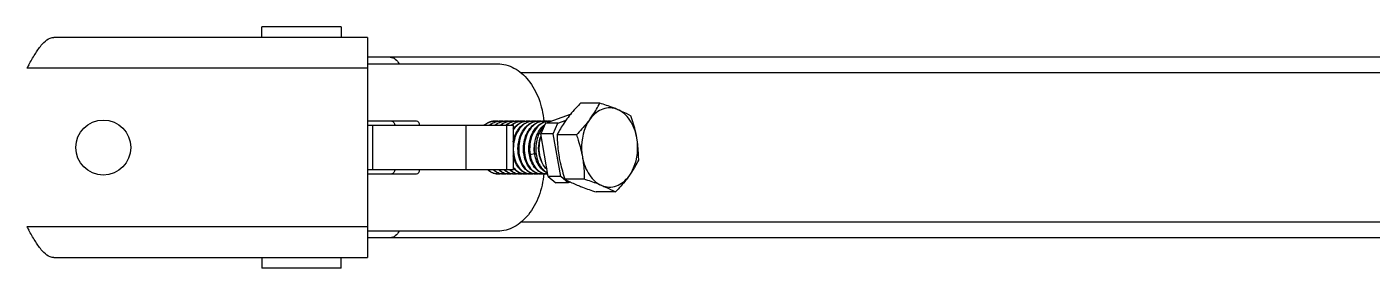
# Model space of a CAD drawing. Extents: x 27938 to 1042331, y -235042 to 1535213.
# Drawn here: x 721017 to 723515, y 744777 to 745225 of the extents above; entities that cross this region are included whole.
import ezdxf

# ---------------------------------------------------------------- set-up
doc = ezdxf.new("R2010")
doc.units = 0
doc.header["$LTSCALE"] = 1000
doc.header["$MEASUREMENT"] = 0

msp = doc.modelspace()

# ---------------------------------------------------------------- linework, layer by layer
for p, q in [((721600.4, 745225.3), (721453.2, 745225.3)), ((721453.2, 745205.7), (721453.2, 745225.3)), ((721600.4, 745225.3), (721600.4, 745205.7)), ((721649.4, 745205.7), (721067, 745205.7)), ((721649.4, 745205.7), (721649.4, 744796.8)), ((724434.6, 745168.9), (721649.4, 745168.9)), ((721649.4, 745148.4), (721016.9, 745148.4)), ((721649.4, 745156.6), (721891.1, 745156.6)), ((724313.7, 745140.2), (721933.9, 745140.2)), ((721979.9, 745046.7), (722026.7, 745063.1)), ((722081.1, 745083.7), (722045.2, 745083.7)), ((721740.7, 745050.3), (721649.4, 745050.3)), ((721920.4, 745042.1), (721649.4, 745042.1)), ((721659.4, 744960.3), (721659.4, 745042.1)), ((721832.8, 744960.3), (721832.8, 745042.1)), ((721908.4, 744960.3), (721908.4, 745042.1)), ((721920.4, 744960.3), (721920.4, 745042.1)), ((721979.9, 745046.7), (721971.4, 745026.9)), ((722003, 745046.7), (721979.9, 745046.7)), ((721994.5, 745026.9), (722003, 745046.7)), ((722003, 745046.7), (722018.3, 745052.1)), ((721994.5, 745026.9), (721971.4, 745026.9)), ((721985.3, 744947.6), (721971.4, 745026.9)), ((722008.4, 744947.6), (721994.5, 745026.9)), ((722037.7, 745024.8), (722001.9, 745024.8)), ((721951.5, 744988), (721960, 744990.1)), ((721649.4, 744960.3), (721920.4, 744960.3)), ((721649.4, 744952.1), (721740.7, 744952.1)), ((722008.4, 744947.6), (721985.3, 744947.6)), ((721985.3, 744947.6), (721999.3, 744935.6)), ((722022.4, 744935.6), (721999.3, 744935.6)), ((722022.4, 744935.6), (722008.4, 744947.6)), ((722052.2, 744942.3), (722016.3, 744942.3)), ((722026.6, 744937.1), (722022.4, 744935.6)), ((722109.9, 744918.7), (722074, 744918.7)), ((724313.7, 744862.2), (721933.9, 744862.2)), ((721649.4, 744854), (721016.9, 744854)), ((721891.1, 744845.8), (721649.4, 744845.8)), ((724434.6, 744833.6), (721649.4, 744833.6)), ((721067, 744796.8), (721649.4, 744796.8)), ((721453.2, 744796.8), (721453.2, 744777.1)), ((721600.4, 744777.1), (721600.4, 744796.8)), ((721600.4, 744777.1), (721453.2, 744777.1))]:
    msp.add_line(p, q)
msp.add_circle((721158.8, 745001.2), 51.1)
for centre, radius, start, end in [((721304.3, 744995.6), 325.5, 150.7378, 152.0022), ((721890.5, 745013.8), 37.9, 129.7045, 131.528), ((721892, 745013.5), 38.3, 131.2696, 131.5925), ((721885.8, 745021.7), 28.6, 105.9619, 108.4588), ((721887.2, 745021.2), 29.1, 108.4603, 110.6754), ((721886.7, 745023.4), 26.9, 92.6981, 95.2477), ((721886.7, 745023.4), 26.9, 90.008, 92.6973), ((721886.7, 745023.2), 27.1, 80.0725, 89.9827), ((721895.9, 745021.7), 28.6, 105.9611, 108.4587), ((721897.3, 745021.2), 29.1, 108.4602, 110.6744), ((721896.8, 745023.4), 26.9, 89.9975, 92.695), ((721896.8, 745023.2), 27.1, 80.1241, 89.9724), ((721906, 745021.7), 28.6, 105.9615, 108.4587), ((721907.5, 745021.2), 29.1, 108.4602, 110.6742), ((721906.9, 745023.4), 26.9, 90.011, 92.6839), ((721930.7, 745014.1), 37.5, 128.3867, 131.6033), ((721906.9, 745023.2), 27.1, 80.1633, 89.9862), ((721916.1, 745021.7), 28.6, 105.9624, 108.4588), ((721932.3, 745013.7), 37.9, 129.969, 131.5624), ((721917.6, 745021.2), 29.1, 108.4603, 110.6751), ((721917.1, 745023.4), 26.9, 92.6985, 95.2581), ((721917.1, 745023.4), 26.9, 90.005, 92.6978), ((721917.1, 745023.2), 27.1, 80.0816, 89.9797), ((721926.3, 745021.7), 28.6, 105.9612, 108.4587), ((721942, 745014.2), 37.3, 127.6353, 131.5837), ((721927.7, 745021.2), 29.1, 108.4602, 110.6743), ((721927.2, 745023.4), 26.9, 90.0011, 92.692), ((721927.2, 745023.2), 27.1, 80.141, 89.976), ((721936.4, 745021.7), 28.6, 105.9616, 108.4587), ((721937.8, 745021.2), 29.1, 108.4602, 110.6747), ((721937.3, 745023.4), 26.9, 92.6886, 95.2518), ((721937.3, 745023.4), 26.9, 90.008, 92.6878), ((721937.3, 745023.2), 27.1, 80.0747, 89.9827), ((721946.5, 745021.7), 28.6, 105.9612, 108.4587), ((721947.9, 745021.2), 29.1, 108.4603, 110.6749), ((721947.4, 745023.4), 26.9, 90.0004, 92.6959), ((721947.4, 745023.2), 27.1, 80.395, 89.9755), ((721956.7, 745021.6), 28.8, 108.117, 108.456), ((721956.6, 745021.7), 28.6, 105.9641, 108.119), ((721958, 745021.2), 29.1, 108.4602, 110.6741), ((721957.5, 745023.4), 26.9, 90.0063, 92.6857), ((721957.5, 745023.2), 27.1, 80.1504, 89.9814), ((721966.7, 745021.7), 28.6, 105.9619, 108.4587), ((721968.2, 745021.2), 29.1, 108.4602, 110.6754), ((721967.7, 745023.4), 26.9, 92.6938, 95.2451), ((721967.7, 745023.4), 26.9, 90.008, 92.693), ((721967.6, 745023.2), 27.1, 80.0711, 89.9827), ((721976.9, 745021.7), 28.6, 105.9611, 108.4587), ((721978.3, 745021.2), 29.1, 108.4602, 110.6746), ((721977.8, 745023.4), 26.9, 89.9973, 92.6949), ((721977.8, 745023.2), 27.1, 80.1078, 89.9722), ((721987, 745021.7), 28.6, 105.8298, 108.459), ((721988.5, 745021.1), 29.3, 108.4202, 110.7394), ((721988, 745023.2), 27, 92.8574, 95.2194), ((721988, 745023.3), 27, 90.0081, 92.8567), ((721988, 745023.2), 27.1, 86.5315, 90.0065), ((721983.3, 744998.5), 54.3, 188.9818, 191.0323), ((721997.1, 744999), 58.1, 172.211, 172.5185), ((721993.7, 744998.6), 54.6, 189.0333, 189.9567), ((722013.6, 744998.5), 54.3, 188.9052, 190.5042), ((722025.4, 744998.6), 65.9, 187.4386, 189.2614), ((722013.1, 744998.4), 53.8, 190.5055, 191.18), ((721906.1, 744984.2), 33.7, 225.4665, 228.8015), ((721916.2, 744984.2), 33.7, 225.4871, 228.7938), ((721926.4, 744984.2), 33.7, 225.4659, 228.8093), ((721936.5, 744984.2), 33.7, 225.4702, 228.7951), ((721949.6, 744987.1), 37.8, 219.2284, 222.3075), ((721947.3, 744984.9), 34.7, 222.2645, 228.752), ((721891.8, 744974.5), 22.3, 266.7735, 270.0108), ((721891.8, 744974.7), 22.6, 270.0526, 281.0446), ((721901.9, 744974.5), 22.3, 266.7894, 270.0075), ((721901.9, 744974.7), 22.6, 270.049, 280.9977), ((721912, 744974.5), 22.3, 266.785, 269.9983), ((721912, 744974.7), 22.6, 270.0405, 281.0531), ((721922.1, 744974.5), 22.3, 266.7769, 270.0081), ((721922.1, 744974.7), 22.6, 270.0497, 281.0016), ((721932.2, 744974.5), 22.3, 266.7867, 270.0021), ((721932.2, 744974.7), 22.6, 270.0437, 281.0051), ((721942.4, 744974.5), 22.3, 266.7795, 270.0015), ((721942.3, 744974.7), 22.6, 270.0437, 281.062), ((721952.5, 744974.5), 22.3, 266.7801, 270.0075), ((721952.5, 744974.7), 22.6, 270.049, 280.9954), ((721962.6, 744974.5), 22.3, 266.7856, 269.9966), ((721962.6, 744974.7), 22.6, 270.0384, 281.0179), ((721972.7, 744974.5), 22.3, 266.7743, 270.0077), ((721972.7, 744974.7), 22.6, 270.0498, 281.0645), ((721982.8, 744974.5), 22.3, 266.7845, 274.2112), ((721304.3, 745006.8), 325.5, 207.9978, 209.2622)]:
    msp.add_arc(centre, radius, start, end)
for points, knots in [([(721020.4, 745154.7), (721024.1, 745161.4), (721031.4, 745174), (721044, 745193.1), (721057.8, 745205.7), (721067, 745205.7)], [0, 0, 0, 0, 0.326101, 0.611119, 1, 1, 1, 1]), ([(721691.6, 745168.9), (721694.9, 745168.9), (721702.1, 745166.1), (721706.4, 745160.1), (721708.1, 745156.7)], [0, 0, 0, 0, 0.461863, 1, 1, 1, 1]), ([(721891.1, 745156.6), (721901.6, 745156.6), (721923.9, 745150.5), (721950.9, 745126.4), (721969.7, 745091.5), (721975.7, 745064.5), (721977, 745050.3)], [0, 0, 0, 0, 0.212085, 0.446759, 0.711828, 1, 1, 1, 1]), ([(722045.2, 745083.7), (722042.9, 745081.3), (722033.9, 745071.9), (722025.5, 745062), (722019.8, 745054.3)], [0, 0, 0, 0, 0.257895, 1, 1, 1, 1]), ([(722063.2, 745054.3), (722064.9, 745056.7), (722071.6, 745066.1), (722077.3, 745076.1), (722081.1, 745083.7)], [0, 0, 0, 0, 0.263099, 1, 1, 1, 1]), ([(722113.7, 745071.9), (722109.4, 745073.7), (722100.3, 745075.7), (722086.2, 745073.4), (722073.3, 745066), (722066.3, 745058.5), (722063.2, 745054.3)], [0, 0, 0, 0, 0.238229, 0.47528, 0.726056, 1, 1, 1, 1]), ([(722113.7, 745071.9), (722111.2, 745072.9), (722100.4, 745077.2), (722089.5, 745080.9), (722081.1, 745083.7)], [0, 0, 0, 0, 0.233658, 1, 1, 1, 1]), ([(722113.7, 745071.9), (722116, 745071), (722124.6, 745067.4), (722132.9, 745063.3), (722138.8, 745060.1)], [0, 0, 0, 0, 0.275005, 1, 1, 1, 1]), ([(722149.8, 745018.9), (722148.7, 745025), (722145.5, 745036.6), (722137.6, 745052.2), (722127, 745064.5), (722118.2, 745070.1), (722113.7, 745071.9)], [0, 0, 0, 0, 0.27851, 0.540172, 0.780428, 1, 1, 1, 1]), ([(722149.8, 745018.9), (722149.1, 745022.4), (722146.4, 745036.3), (722142.3, 745050), (722138.8, 745060.1)], [0, 0, 0, 0, 0.248499, 1, 1, 1, 1]), ([(721694.5, 745050.3), (721696, 745050.3), (721699.5, 745047.8), (721700.2, 745044.1), (721700.2, 745042.1)], [0, 0, 0, 0, 0.440239, 1, 1, 1, 1]), ([(721746.5, 745042.1), (721746.5, 745044.1), (721745.7, 745047.8), (721742.3, 745050.3), (721740.7, 745050.3)], [0, 0, 0, 0, 0.559761, 1, 1, 1, 1]), ([(721866.3, 745042.9), (721867.1, 745043.6), (721870.3, 745046), (721873.9, 745047.9), (721876.7, 745048.8)], [0, 0, 0, 0, 0.25881, 1, 1, 1, 1]), ([(721876.9, 745048.5), (721876, 745048.1), (721872.4, 745046.5), (721869, 745044.2), (721866.8, 745042.3)], [0, 0, 0, 0, 0.242679, 1, 1, 1, 1]), ([(721875.5, 745042.1), (721876.4, 745042.9), (721879.8, 745045.7), (721883.8, 745047.8), (721886.8, 745048.8)], [0, 0, 0, 0, 0.25985, 1, 1, 1, 1]), ([(721887, 745048.5), (721886.1, 745048.1), (721882.4, 745046.5), (721879, 745044.2), (721876.7, 745042.1)], [0, 0, 0, 0, 0.242549, 1, 1, 1, 1]), ([(721885.6, 745042.1), (721886.5, 745042.9), (721889.9, 745045.7), (721893.9, 745047.8), (721897, 745048.8)], [0, 0, 0, 0, 0.25988, 1, 1, 1, 1]), ([(721897.2, 745048.5), (721896.2, 745048.1), (721892.5, 745046.5), (721889.2, 745044.2), (721886.9, 745042.1)], [0, 0, 0, 0, 0.242552, 1, 1, 1, 1]), ([(721895.7, 745042.1), (721896.6, 745042.9), (721900, 745045.7), (721904, 745047.8), (721907.1, 745048.8)], [0, 0, 0, 0, 0.259876, 1, 1, 1, 1]), ([(721907.3, 745048.5), (721906.4, 745048.1), (721902.6, 745046.5), (721899.3, 745044.2), (721897, 745042.1)], [0, 0, 0, 0, 0.242544, 1, 1, 1, 1]), ([(721907.4, 745043.5), (721908.2, 745044.1), (721911.2, 745046.3), (721914.6, 745048), (721917.2, 745048.8)], [0, 0, 0, 0, 0.258068, 1, 1, 1, 1]), ([(721917.4, 745048.5), (721916.6, 745048.1), (721913.2, 745046.7), (721910, 745044.6), (721907.9, 745042.8)], [0, 0, 0, 0, 0.243219, 1, 1, 1, 1]), ([(721916, 745042.1), (721916.8, 745042.9), (721920.2, 745045.7), (721924.2, 745047.8), (721927.3, 745048.8)], [0, 0, 0, 0, 0.259878, 1, 1, 1, 1]), ([(721927.5, 745048.5), (721926.8, 745048.2), (721923.8, 745046.9), (721921.1, 745045.2), (721919.2, 745043.8)], [0, 0, 0, 0, 0.244171, 1, 1, 1, 1]), ([(721920.3, 745035.9), (721922.6, 745038.9), (721927.7, 745044.2), (721934.1, 745047.7), (721937.4, 745048.8)], [0, 0, 0, 0, 0.520421, 1, 1, 1, 1]), ([(721920.3, 745012), (721921.1, 745016.3), (721923.5, 745024.6), (721929.6, 745035.6), (721937.6, 745044.1), (721944.2, 745047.7), (721947.6, 745048.8)], [0, 0, 0, 0, 0.276521, 0.537648, 0.778453, 1, 1, 1, 1]), ([(721937.6, 745048.5), (721934.2, 745047.2), (721927.6, 745043.1), (721922.5, 745037.3), (721920.3, 745034)], [0, 0, 0, 0, 0.478395, 1, 1, 1, 1]), ([(721947.8, 745048.5), (721943.7, 745046.9), (721935.9, 745041.8), (721927.2, 745030.2), (721921.7, 745015.7), (721920.3, 745005), (721920.3, 744999.6)], [0, 0, 0, 0, 0.218898, 0.461373, 0.725247, 1, 1, 1, 1]), ([(721944.7, 744958.9), (721938.5, 744964.3), (721931.9, 744976.4), (721928.8, 744993.8), (721929.3, 745008.2), (721932.6, 745022), (721938.7, 745034.2), (721947, 745043.6), (721954.1, 745047.6), (721957.7, 745048.8)], [0, 0, 0, 0, 0.235001, 0.369196, 0.507414, 0.643709, 0.772807, 0.891505, 1, 1, 1, 1]), ([(721957.9, 745048.5), (721953.6, 745046.8), (721945.3, 745041.2), (721936.4, 745028.5), (721931, 745012.7), (721929.8, 744995.6), (721932.6, 744979.2), (721939.2, 744965.2), (721949, 744955.3), (721957.4, 744952.4), (721961.3, 744952.2)], [0, 0, 0, 0, 0.114222, 0.241564, 0.380183, 0.523375, 0.662466, 0.789658, 0.901085, 1, 1, 1, 1]), ([(721954.8, 744958.9), (721948.6, 744964.3), (721942.1, 744976.4), (721939, 744993.8), (721939.4, 745008.2), (721942.7, 745022), (721948.8, 745034.2), (721957.1, 745043.6), (721964.2, 745047.6), (721967.8, 745048.8)], [0, 0, 0, 0, 0.234995, 0.369193, 0.507415, 0.643708, 0.772808, 0.891506, 1, 1, 1, 1]), ([(721968, 745048.5), (721963.7, 745046.8), (721955.4, 745041.2), (721946.5, 745028.5), (721941.2, 745012.7), (721939.9, 744995.6), (721942.7, 744979.2), (721949.3, 744965.2), (721959.1, 744955.3), (721967.5, 744952.4), (721971.5, 744952.2)], [0, 0, 0, 0, 0.11422, 0.241557, 0.38018, 0.523371, 0.662464, 0.789655, 0.901082, 1, 1, 1, 1]), ([(721950.3, 744987.8), (721949.2, 744994.2), (721949, 745007.3), (721953.8, 745025.7), (721963.4, 745040.7), (721973, 745047.2), (721977.9, 745048.8)], [0, 0, 0, 0, 0.271171, 0.538307, 0.783282, 1, 1, 1, 1]), ([(721978.1, 745048.4), (721973.3, 745046.6), (721964.1, 745040), (721954.9, 745025.2), (721950.3, 745007.1), (721950.5, 744994.3), (721951.5, 744988)], [0, 0, 0, 0, 0.217951, 0.46337, 0.729831, 1, 1, 1, 1]), ([(721960.1, 744990.1), (721958.7, 745000.2), (721960.4, 745020.2), (721971.1, 745037.9), (721978.4, 745043.6)], [0, 0, 0, 0, 0.526254, 1, 1, 1, 1]), ([(721976.5, 745039.3), (721971, 745033.3), (721965, 745021.7), (721961.8, 745005), (721961.8, 744991.9), (721964.2, 744979.4), (721970, 744965.5), (721978, 744957.1), (721984.1, 744954.3)], [0, 0, 0, 0, 0.255096, 0.39268, 0.530602, 0.663916, 0.788307, 1, 1, 1, 1]), ([(722019.8, 745054.3), (722018, 745051.8), (722011.4, 745042.4), (722005.7, 745032.4), (722001.9, 745024.8)], [0, 0, 0, 0, 0.263099, 1, 1, 1, 1]), ([(722063.2, 745054.3), (722061.3, 745051.7), (722053.4, 745041.5), (722044.6, 745031.9), (722037.7, 745024.8)], [0, 0, 0, 0, 0.240981, 1, 1, 1, 1]), ([(722063.2, 745054.3), (722059.7, 745049.6), (722047.8, 745028.1), (722045.5, 745001.9), (722048.7, 744983.5)], [0, 0, 0, 0, 0.235366, 1, 1, 1, 1]), ([(721929.6, 744990), (721929.4, 744991.8), (721928.6, 744998.9), (721929.1, 745006.1), (721930.3, 745011.4)], [0, 0, 0, 0, 0.247797, 1, 1, 1, 1]), ([(721950.4, 744987), (721950, 744989), (721948.7, 744997.4), (721949.3, 745006.2), (721950.8, 745012.4)], [0, 0, 0, 0, 0.246468, 1, 1, 1, 1]), ([(721960, 744990.1), (721959.7, 744991.9), (721958.9, 744999.2), (721959.5, 745006.7), (721960.8, 745012)], [0, 0, 0, 0, 0.247915, 1, 1, 1, 1]), ([(721973.4, 744974.2), (721971.6, 744977.7), (721965.8, 744993.4), (721967.1, 745011.5), (721972, 745023.1)], [0, 0, 0, 0, 0.239303, 1, 1, 1, 1]), ([(721983, 744960.1), (721975.6, 744967.2), (721968.9, 744983.2), (721968, 745005), (721970.3, 745016.5), (721972.3, 745021.9)], [0, 0, 0, 0, 0.470214, 0.736055, 1, 1, 1, 1]), ([(722001.9, 745024.8), (722001.9, 745021.4), (722002.2, 745007.6), (722003.6, 744993.8), (722005.3, 744983.5)], [0, 0, 0, 0, 0.246121, 1, 1, 1, 1]), ([(722037.7, 745024.8), (722038.9, 745021.4), (722043.4, 745007.9), (722046.9, 744994), (722048.7, 744983.5)], [0, 0, 0, 0, 0.251163, 1, 1, 1, 1]), ([(722135.3, 744948.2), (722138.7, 744952.8), (722150.6, 744974.3), (722153, 745000.5), (722149.8, 745018.9)], [0, 0, 0, 0, 0.235366, 1, 1, 1, 1]), ([(722153.2, 744977.6), (722153.2, 744981), (722152.9, 744994.8), (722151.5, 745008.6), (722149.8, 745018.9)], [0, 0, 0, 0, 0.246121, 1, 1, 1, 1]), ([(721934.5, 744958.9), (721932.8, 744960.4), (721925.7, 744968.1), (721921.8, 744978.2), (721920.2, 744986)], [0, 0, 0, 0, 0.228177, 1, 1, 1, 1]), ([(721920.3, 744996.7), (721920.5, 744991), (721922.2, 744980), (721928.8, 744965.7), (721938.6, 744955.4), (721947.2, 744952.4), (721951.2, 744952.2)], [0, 0, 0, 0, 0.291873, 0.559175, 0.79302, 1, 1, 1, 1]), ([(721939.8, 744990), (721939.5, 744991.3), (721938.9, 744996.8), (721939, 745002.4), (721939.6, 745006.5)], [0, 0, 0, 0, 0.247252, 1, 1, 1, 1]), ([(721964.9, 744958.9), (721963, 744960.5), (721955.6, 744968.6), (721951.7, 744979.4), (721950.3, 744987.8)], [0, 0, 0, 0, 0.22749, 1, 1, 1, 1]), ([(721951.5, 744988), (721952.3, 744983.2), (721954.8, 744974.2), (721961.6, 744962.7), (721970.7, 744954.7), (721978.1, 744952.4), (721981.6, 744952.2)], [0, 0, 0, 0, 0.290521, 0.554658, 0.788516, 1, 1, 1, 1]), ([(721975, 744958.9), (721973.2, 744960.5), (721965.7, 744968.7), (721961.7, 744979.6), (721960.4, 744988)], [0, 0, 0, 0, 0.227377, 1, 1, 1, 1]), ([(721700.2, 744960.3), (721700.2, 744958.3), (721699.5, 744954.6), (721696, 744952.1), (721694.5, 744952.1)], [0, 0, 0, 0, 0.559761, 1, 1, 1, 1]), ([(721740.7, 744952.1), (721742.3, 744952.1), (721745.7, 744954.6), (721746.5, 744958.3), (721746.5, 744960.3)], [0, 0, 0, 0, 0.440239, 1, 1, 1, 1]), ([(721890.5, 744952.1), (721887.3, 744952.1), (721880.5, 744953.7), (721874.9, 744957.7), (721872.4, 744960.2)], [0, 0, 0, 0, 0.479607, 1, 1, 1, 1]), ([(721873.7, 744960.2), (721876, 744957.9), (721881.2, 744954.1), (721887.5, 744952.4), (721890.5, 744952.2)], [0, 0, 0, 0, 0.520009, 1, 1, 1, 1]), ([(721883.8, 744960.2), (721886.1, 744957.9), (721891.3, 744954.1), (721897.6, 744952.4), (721900.6, 744952.2)], [0, 0, 0, 0, 0.519993, 1, 1, 1, 1]), ([(721893.9, 744960.2), (721896.2, 744957.9), (721901.4, 744954.1), (721907.7, 744952.4), (721910.8, 744952.2)], [0, 0, 0, 0, 0.52002, 1, 1, 1, 1]), ([(721904, 744960.2), (721906.4, 744957.9), (721911.6, 744954.1), (721917.8, 744952.4), (721920.9, 744952.2)], [0, 0, 0, 0, 0.520002, 1, 1, 1, 1]), ([(721914.1, 744960.2), (721916.5, 744957.9), (721921.7, 744954.1), (721928, 744952.4), (721931, 744952.2)], [0, 0, 0, 0, 0.520001, 1, 1, 1, 1]), ([(721920.3, 744964.8), (721922.9, 744961.3), (721928.9, 744955.2), (721937.2, 744952.4), (721941.1, 744952.2)], [0, 0, 0, 0, 0.52908, 1, 1, 1, 1]), ([(722005.3, 744983.5), (722006, 744980.1), (722008.7, 744966.1), (722012.8, 744952.4), (722016.3, 744942.3)], [0, 0, 0, 0, 0.248499, 1, 1, 1, 1]), ([(722048.7, 744983.5), (722049.8, 744977.5), (722052.9, 744965.8), (722060.9, 744950.2), (722071.5, 744937.9), (722080.3, 744932.3), (722084.8, 744930.5)], [0, 0, 0, 0, 0.27851, 0.540172, 0.780428, 1, 1, 1, 1]), ([(722048.7, 744983.5), (722049.3, 744980.1), (722051.4, 744966.4), (722052.1, 744952.6), (722052.2, 744942.3)], [0, 0, 0, 0, 0.254083, 1, 1, 1, 1]), ([(722135.3, 744948.2), (722137.1, 744950.6), (722143.7, 744960), (722149.4, 744970), (722153.2, 744977.6)], [0, 0, 0, 0, 0.263099, 1, 1, 1, 1]), ([(721900.6, 744952.1), (721897.7, 744952.1), (721891.5, 744953.4), (721886.3, 744956.8), (721884, 744958.9)], [0, 0, 0, 0, 0.482588, 1, 1, 1, 1]), ([(721977.1, 744952.7), (721975.8, 744938.4), (721969.8, 744911.2), (721951, 744876.2), (721924, 744852), (721901.6, 744845.8), (721891.1, 744845.8)], [0, 0, 0, 0, 0.288185, 0.553327, 0.788006, 1, 1, 1, 1]), ([(721910.7, 744952.1), (721907.8, 744952.1), (721901.7, 744953.4), (721896.4, 744956.8), (721894.1, 744958.9)], [0, 0, 0, 0, 0.482583, 1, 1, 1, 1]), ([(721920.9, 744952.1), (721917.9, 744952.1), (721911.8, 744953.4), (721906.6, 744956.8), (721904.2, 744958.9)], [0, 0, 0, 0, 0.482587, 1, 1, 1, 1]), ([(721931, 744952.1), (721928, 744952.1), (721921.9, 744953.4), (721916.7, 744956.8), (721914.3, 744958.9)], [0, 0, 0, 0, 0.482586, 1, 1, 1, 1]), ([(721941.1, 744952.1), (721938.2, 744952.1), (721932, 744953.4), (721926.8, 744956.8), (721924.4, 744958.9)], [0, 0, 0, 0, 0.482585, 1, 1, 1, 1]), ([(721951.2, 744952.1), (721948.3, 744952.1), (721942.1, 744953.4), (721936.9, 744956.8), (721934.5, 744958.9)], [0, 0, 0, 0, 0.482588, 1, 1, 1, 1]), ([(721961.3, 744952.1), (721958.4, 744952.1), (721952.3, 744953.4), (721947, 744956.8), (721944.7, 744958.9)], [0, 0, 0, 0, 0.482586, 1, 1, 1, 1]), ([(721971.5, 744952.1), (721968.5, 744952.1), (721962.4, 744953.4), (721957.2, 744956.8), (721954.8, 744958.9)], [0, 0, 0, 0, 0.482586, 1, 1, 1, 1]), ([(721981.6, 744952.1), (721978.6, 744952.1), (721972.5, 744953.4), (721967.3, 744956.8), (721964.9, 744958.9)], [0, 0, 0, 0, 0.482589, 1, 1, 1, 1]), ([(721984.2, 744953.4), (721983.4, 744953.7), (721980.1, 744955), (721977.1, 744957.1), (721975, 744958.9)], [0, 0, 0, 0, 0.241445, 1, 1, 1, 1]), ([(722016.3, 744942.3), (722018.2, 744941.3), (722026.4, 744937), (722034.8, 744933.2), (722041.4, 744930.5)], [0, 0, 0, 0, 0.226572, 1, 1, 1, 1]), ([(722084.8, 744930.5), (722082.3, 744931.5), (722071.5, 744935.8), (722060.6, 744939.5), (722052.2, 744942.3)], [0, 0, 0, 0, 0.233658, 1, 1, 1, 1]), ([(722084.8, 744930.5), (722089, 744928.8), (722098.2, 744926.7), (722112.3, 744929.1), (722125.2, 744936.5), (722132.2, 744943.9), (722135.3, 744948.2)], [0, 0, 0, 0, 0.238229, 0.47528, 0.726056, 1, 1, 1, 1]), ([(722135.3, 744948.2), (722133.5, 744945.7), (722125.5, 744935.4), (722116.8, 744925.8), (722109.9, 744918.7)], [0, 0, 0, 0, 0.240981, 1, 1, 1, 1]), ([(722041.4, 744930.5), (722043.9, 744929.5), (722054.7, 744925.2), (722065.6, 744921.5), (722074, 744918.7)], [0, 0, 0, 0, 0.233658, 1, 1, 1, 1]), ([(722084.8, 744930.5), (722087.1, 744929.5), (722095.7, 744925.9), (722104, 744921.9), (722109.9, 744918.7)], [0, 0, 0, 0, 0.275005, 1, 1, 1, 1]), ([(721067, 744796.8), (721057.8, 744796.8), (721044, 744809.3), (721031.4, 744828.4), (721024.1, 744841), (721020.4, 744847.7)], [0, 0, 0, 0, 0.388881, 0.673899, 1, 1, 1, 1]), ([(721708.1, 744845.8), (721706.4, 744842.3), (721702.1, 744836.3), (721694.9, 744833.6), (721691.6, 744833.6)], [0, 0, 0, 0, 0.538137, 1, 1, 1, 1])]:
    msp.add_open_spline(points, degree=3, knots=knots)
for points in [[(721877.9, 745049.2), (721880.4, 745049.9), (721882.9, 745050.3), (721885.4, 745050.3)], [(721884.2, 745050.2), (721882.1, 745050), (721880, 745049.5), (721878, 745048.8)], [(721888, 745049.2), (721890.5, 745049.9), (721893, 745050.3), (721895.6, 745050.3)], [(721895.6, 745050.2), (721893, 745050.1), (721890.5, 745049.6), (721888.1, 745048.8)], [(721898.2, 745049.2), (721900.6, 745049.9), (721903.1, 745050.3), (721905.7, 745050.3)], [(721905.7, 745050.2), (721903.2, 745050.1), (721900.6, 745049.6), (721898.2, 745048.8)], [(721908.3, 745049.2), (721910.7, 745049.9), (721913.3, 745050.3), (721915.8, 745050.3)], [(721914.6, 745050.2), (721912.5, 745050), (721910.4, 745049.5), (721908.3, 745048.8)], [(721918.4, 745049.2), (721920.8, 745049.9), (721923.4, 745050.3), (721925.9, 745050.3)], [(721925.9, 745050.2), (721923.4, 745050.1), (721920.9, 745049.6), (721918.5, 745048.8)], [(721928.5, 745049.2), (721930.9, 745049.9), (721933.5, 745050.3), (721936, 745050.3)], [(721934.8, 745050.2), (721932.7, 745050), (721930.6, 745049.5), (721928.6, 745048.8)], [(721938.6, 745049.2), (721941.1, 745049.9), (721943.6, 745050.3), (721946.2, 745050.3)], [(721946.2, 745050.2), (721943.6, 745050.1), (721941.1, 745049.6), (721938.7, 745048.8)], [(721948.7, 745049.2), (721951.2, 745049.9), (721953.7, 745050.3), (721956.3, 745050.3)], [(721956.3, 745050.2), (721953.8, 745050.1), (721951.2, 745049.6), (721948.8, 745048.8)], [(721958.9, 745049.2), (721961.3, 745049.9), (721963.9, 745050.3), (721966.4, 745050.3)], [(721965.2, 745050.2), (721963.1, 745050), (721961, 745049.5), (721958.9, 745048.8)], [(721969, 745049.2), (721971.4, 745049.9), (721974, 745050.3), (721976.5, 745050.3)], [(721976.5, 745050.2), (721974, 745050.1), (721971.5, 745049.6), (721969.1, 745048.8)], [(721979.2, 745049.2), (721981.6, 745049.9), (721984.1, 745050.3), (721986.6, 745050.3)], [(721985.5, 745050.2), (721983.4, 745050), (721981.3, 745049.5), (721979.2, 745048.8)]]:
    msp.add_open_spline(points, degree=3)

doc.saveas('drawing.dxf')
